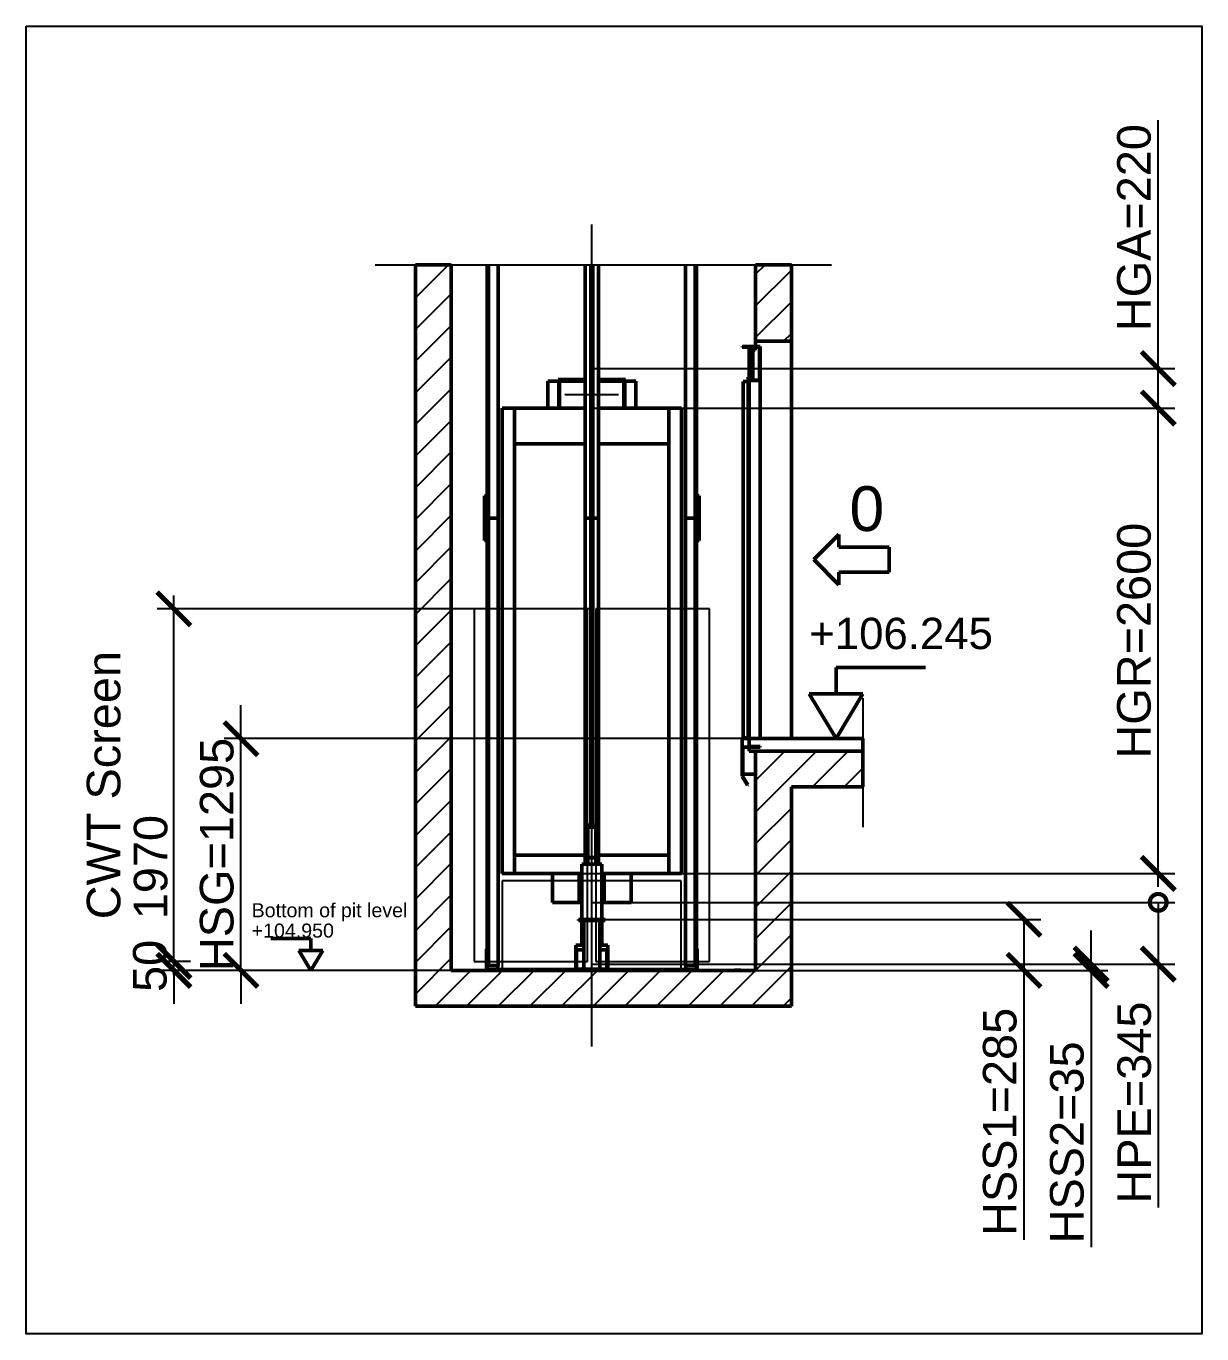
# Model space of a CAD drawing. Header units: millimetres. Extents: x -9546 to 173314, y -46180 to 27253.
# Drawn here: x 56170 to 62739, y -412 to 6894 of the extents above; entities that cross this region are included whole.
import ezdxf
from ezdxf.enums import TextEntityAlignment as Align

# ---------------------------------------------------------------- set-up
doc = ezdxf.new("R2010")
doc.units = ezdxf.units.MM
doc.linetypes.add('AM_ISO02W050', pattern=[7.5, 6, -1.5])
doc.linetypes.add('AM_ISO08W050', pattern=[18, 12, -1.5, 3, -1.5])
for name, color, linetype, lineweight in [('AM_0', 7, 'Continuous', 50), ('AM_5', 3, 'Continuous', 25), ('AM_8', 1, 'Continuous', 25), ('LDBuffer-AM_0', 7, 'Continuous', 50), ('LDCar-AM_0', 7, 'Continuous', 50), ('LDCar-AM_3', 6, 'AM_ISO02W050', 25), ('LDCar-AM_4', 3, 'Continuous', 25), ('LDGear-AM_0', 7, 'Continuous', 50), ('LDGear-AM_7', 4, 'AM_ISO08W050', 25), ('LDGuides-AM_0', 7, 'Continuous', 50), ('LDRefugeSpace-AM_3', 6, 'AM_ISO02W050', 25), ('LDShaft-AM_0', 7, 'Continuous', 50), ('LDShaft-AM_5', 3, 'Continuous', 25), ('LDShaft-AM_7', 4, 'AM_ISO08W050', 25)]:
    doc.layers.add(name, color=color, linetype=linetype, lineweight=lineweight)
doc.layers.add('AM_VIEWS', color=1, linetype='Continuous', lineweight=25, plot=False)
doc.styles.add('LD', font='ARIALUNI.ttf')
doc.dimstyles.new('LIFT', dxfattribs={"dimtxt": 2.5, "dimasz": 2.5, "dimexe": 1.25, "dimexo": 0, "dimgap": 0.5, "dimtad": 1, "dimdec": 0, "dimzin": 1, "dimdsep": 46, "dimtxsty": 'LD', "dimblk": 'ARCHTICK', "dimcen": 0, "dimdle": 1, "dimclrd": 3, "dimclre": 3, "dimclrt": 4, "dimadec": 0, "dimazin": 0, "dimtp": 0.1, "dimtm": 0.1, "dimtfac": 0.71, "dimtdec": 0, "dimtix": 1, "dimtmove": 0, "dimatfit": 3, "dimfxl": 1, "dimtolj": 1, "dimarcsym": 0})

# ---------------------------------------------------------------- blocks, each defined once
blk = doc.blocks.new('LD_20260611094835_000003FF')
at = {"layer": 'AM_8'}
for p, q in [((-1900, 3756.9), (-1714.9, 3942)), ((-1900, 3933.6), (-1891.6, 3942)), ((0, 3889.1), (52.9, 3942)), ((0, 3712.3), (200, 3912.3)), ((-1900, 3580.1), (-1700, 3780.1)), ((0, 3535.5), (200, 3735.5)), ((-1900, 3403.3), (-1700, 3603.3)), ((156.2, 3515), (200, 3558.8)), ((-1900, 3226.5), (-1700, 3426.5)), ((-1900, 3049.7), (-1700, 3249.7)), ((-1900, 2873), (-1700, 3073)), ((-1900, 2696.2), (-1700, 2896.2)), ((-1900, 2519.4), (-1700, 2719.4)), ((-1900, 2342.6), (-1700, 2542.6)), ((-1900, 2165.9), (-1700, 2365.9)), ((-1900, 1989.1), (-1700, 2189.1)), ((-1900, 1812.3), (-1700, 2012.3)), ((-1900, 1635.5), (-1700, 1835.5)), ((-1900, 1458.8), (-1700, 1658.8)), ((-1900, 1282), (-1700, 1482)), ((-1900, 1105.2), (-1700, 1305.2)), ((0, 883.9), (341.1, 1225)), ((0, 1060.7), (164.3, 1225)), ((317.9, 1025), (517.9, 1225)), ((-1900, 928.4), (-1700, 1128.4)), ((494.7, 1025), (600, 1130.3)), ((-1900, 751.7), (-1700, 951.7)), ((0, 707.1), (200, 907.1)), ((-1900, 574.9), (-1700, 774.9)), ((0, 530.3), (200, 730.3)), ((-1900, 398.1), (-1700, 598.1)), ((0, 353.6), (200, 553.6)), ((-1900, 221.3), (-1700, 421.3)), ((0, 176.8), (200, 376.8)), ((-1900, 44.5), (-1700, 244.5)), ((-200, -200), (200, 200)), ((-1900, -132.2), (-1700, 67.8)), ((-553.6, -200), (-353.6, 0)), ((-23.2, -200), (200, 23.2)), ((-1791, -200), (-1591, 0)), ((-1614.2, -200), (-1414.2, 0)), ((-1437.4, -200), (-1237.4, 0)), ((-1260.7, -200), (-1060.7, 0)), ((-1083.9, -200), (-883.9, 0)), ((-907.1, -200), (-707.1, 0)), ((-730.3, -200), (-530.3, 0)), ((-376.8, -200), (-176.8, 0)), ((153.6, -200), (200, -153.6))]:
    blk.add_line(p, q, dxfattribs=at)
blk = doc.blocks.new('LD_20260611094835_00000400')
at = {"layer": 'LDShaft-AM_0'}
for p, q in [((-1700, 3942), (-1900, 3942)), ((-1900, 3942), (-1900, 0)), ((-1700, 0), (-1700, 3942)), ((80, 3942), (0, 3942)), ((0, 3942), (0, 3515)), ((200, 3942), (80, 3942)), ((200, 3515), (200, 3942)), ((0, 3515), (0, 3485)), ((0, 3515), (80, 3515)), ((80, 3515), (200, 3515)), ((200, 1295), (200, 3515)), ((80, 1225), (0, 1225)), ((0, 1225), (0, 0)), ((200, 1225), (80, 1225)), ((600, 1225), (200, 1225)), ((600, 1025), (600, 1225)), ((200, -200), (200, 1025)), ((200, 1025), (600, 1025)), ((-1900, 0), (-1900, -200)), ((0, 0), (-1700, 0)), ((-1900, -200), (0, -200)), ((0, -200), (80, -200)), ((80, -200), (200, -200))]:
    blk.add_line(p, q, dxfattribs=at)
blk = doc.blocks.new('LD_ENTRY_R')
for p, q in [((0, 0), (140.6, 140.6)), ((140.6, 70.3), (140.6, 140.6)), ((0, 0), (140.6, -140.6)), ((140.6, 70.3), (422, 70.3)), ((422, -70.3), (422, 70.3)), ((140.6, -70.3), (422, -70.3)), ((140.6, -70.3), (140.6, -140.6))]:
    blk.add_line(p, q)
blk = doc.blocks.new('LD_20260611094835_00000404')
at = {"layer": 'LDCar-AM_0'}
blk.add_blockref('LD_ENTRY_R', (0, 0), dxfattribs=at)
at = {"layer": 'LDCar-AM_0', "style": 'LD'}
blk.add_text('0', height=250, dxfattribs=at).set_placement((200, 160))
blk = doc.blocks.new('LD_ENTRY_FLOOR_R')
for p, q in [((0, 0), (-150, 250)), ((150, 250), (0, 0))]:
    blk.add_line(p, q)
at = {"layer": 'AM_0'}
for p, q in [((0, 397.7), (500, 397.7)), ((0, 250), (0, 397.7)), ((-150, 250), (150, 250))]:
    blk.add_line(p, q, dxfattribs=at)
blk = doc.blocks.new('LD_20260611094835_00000405')
at = {"layer": 'LDCar-AM_0'}
blk.add_blockref('LD_ENTRY_FLOOR_R', (0, 0), dxfattribs=at)
at = {"layer": 'LDCar-AM_0', "style": 'LD'}
blk.add_text('+106.245', height=175, dxfattribs=at).set_placement((-150, 500))
blk = doc.blocks.new('LD_20260611094835_00000406')
at = {"layer": 'LDShaft-AM_0'}
for p, q in [((0, 0), (-35, 0)), ((-35, 0), (-35, -70)), ((80, 0), (0, 0)), ((200, 0), (80, 0)), ((600, 0), (200, 0)), ((600, -70), (600, 0)), ((-35, -70), (0, -70)), ((0, -70), (80, -70)), ((80, -70), (200, -70)), ((200, -70), (600, -70))]:
    blk.add_line(p, q, dxfattribs=at)
blk = doc.blocks.new('LD_20260611094835_00000407')
at = {"layer": 'LDShaft-AM_0'}
for p, q in [((0, 0), (-35, 0)), ((-35, 0), (-35, -1)), ((0, -1), (0, 0)), ((-71, -1), (-71, -151)), ((-35, -1), (-71, -1)), ((-35, -1), (0, -1)), ((0, -151), (0, -22.5)), ((-71, -151), (0, -151))]:
    blk.add_line(p, q, dxfattribs=at)
blk = doc.blocks.new('LD_20260611094835_00000408')
at = {"layer": 'LDCar-AM_0'}
for p, q in [((-40, 2190), (-100, 2190)), ((-100, 2190), (-100, 2187)), ((-100, 2187), (-43, 2187)), ((-60, 2187), (-60, 2003)), ((-43, 2187), (-43, 2010)), ((-30, 2190), (-40, 2190)), ((-40, 2010), (-40, 2190)), ((-30, 2190), (-30, 2170)), ((0, 2190), (-30, 2190)), ((-30, 2170), (-27, 2170)), ((-27, 2170), (-27, 2187)), ((-27, 2187), (-3, 2187)), ((-3, 2187), (-3, 2003)), ((0, 2000), (0, 2190)), ((-66.5, 1995), (-95, 1995)), ((-95, 1995), (-95, 5)), ((-63.5, 2020), (-66.5, 2020)), ((-66.5, 2020), (-66.5, 2000)), ((-66.5, 2000), (0, 2000)), ((-66.5, 5), (-66.5, 1995)), ((-63.5, 2003), (-63.5, 2020)), ((-3, 2003), (-63.5, 2003)), ((-60, 2000), (-60, 0)), ((-43, 2010), (-40, 2010)), ((0, 0), (0, 2000)), ((-60, 0), (-100, 0)), ((-100, 0), (-100, -47.5)), ((-95, 5), (-66.5, 5)), ((-60, -44.5), (-60, 0)), ((-60, 0), (0, 0)), ((-100, -47.5), (-100, -210)), ((-97, -210), (-97, -47.5)), ((-97, -47.5), (-60, -47.5)), ((0, -44.5), (-60, -44.5)), ((-60, -47.5), (0, -47.5)), ((0, -47.5), (0, -44.5)), ((-100, -210), (-97, -210)), ((-97.2, -210.2), (-99.8, -211.8)), ((-99.8, -211.8), (-69.8, -260.8)), ((-67.2, -259.2), (-97.2, -210.2)), ((-69.8, -260.8), (-67.2, -259.2))]:
    blk.add_line(p, q, dxfattribs=at)
blk = doc.blocks.new('LD_20260611094835_00000409')
at = {"layer": 'AM_0'}
for p, q in [((-725, 0.5), (-742.7, 0.5)), ((-742.7, 0.5), (-742.7, 0)), ((-725, 0), (-725, 0.5)), ((-725, 0.5), (-725, 0)), ((-707.3, 0.5), (-725, 0.5)), ((-707.3, 0), (-707.3, 0.5)), ((-100, 0.5), (-117.7, 0.5)), ((-117.7, 0.5), (-117.7, 0)), ((-100, 0), (-100, 0.5)), ((-100, 0.5), (-100, 0)), ((-82.3, 0.5), (-100, 0.5)), ((-82.3, 0), (-82.3, 0.5))]:
    blk.add_line(p, q, dxfattribs=at)
blk = doc.blocks.new('LD_20260611094835_0000040A')
at = {"layer": 'LDShaft-AM_7'}
blk.add_line((0, -20061), (0, -15469), dxfattribs=at)
blk = doc.blocks.new('LD_20260611094835_0000040C')
at = {"layer": 'LDCar-AM_3'}
for p, q in [((-23, 2020), (-658, 2020)), ((-658, 2020), (-658, 50)), ((-23, 50), (-23, 2020)), ((658, 2020), (23, 2020)), ((23, 2020), (23, 50)), ((658, 50), (658, 2020)), ((-658, 50), (-23, 50)), ((23, 50), (658, 50))]:
    blk.add_line(p, q, dxfattribs=at)
blk = doc.blocks.new('LD_20260611094835_0000040D')
at = {"layer": 'LDCar-AM_0'}
for p, q in [((-37.5, 160), (-187.5, 160)), ((-187.5, 160), (-187.5, 150)), ((-187.5, 150), (-37.5, 150)), ((-37.5, 150), (-180, 150)), ((-180, 150), (-180, 0)), ((187.5, 160), (37.5, 160)), ((37.5, 150), (187.5, 150)), ((180, 150), (37.5, 150)), ((180, 0), (180, 150)), ((187.5, 150), (187.5, 160)), ((-431, 0), (-501, 0)), ((-501, 0), (-501, -2600)), ((-37.5, 0), (-431, 0)), ((-431, -2600), (-431, 0)), ((-180, 0), (-37.5, 0)), ((431, 0), (37.5, 0)), ((37.5, 0), (180, 0)), ((501, 0), (431, 0)), ((431, 0), (431, -2600)), ((501, -2600), (501, 0)), ((-431, -200), (-37.5, -200)), ((37.5, -200), (431, -200)), ((-37.5, -2498), (-431, -2498)), ((431, -2498), (37.5, -2498)), ((-501, -2600), (-431, -2600)), ((-431, -2600), (-56, -2600)), ((-75, -2600), (-220, -2600)), ((-220, -2600), (-220, -2762)), ((-56, -2600), (-75, -2600)), ((-75, -2600), (-75, -2610)), ((-75, -2610), (-56, -2610)), ((-70, -2610), (-70, -2762)), ((56, -2600), (431, -2600)), ((75, -2600), (56, -2600)), ((56, -2610), (75, -2610)), ((70, -2762), (70, -2610)), ((220, -2600), (75, -2600)), ((75, -2610), (75, -2600)), ((220, -2762), (220, -2600)), ((431, -2600), (501, -2600)), ((-220, -2762), (-56, -2762)), ((-70, -2762), (-56, -2762)), ((56, -2762), (70, -2762)), ((56, -2762), (220, -2762))]:
    blk.add_line(p, q, dxfattribs=at)
blk = doc.blocks.new('LD_20260611094835_0000040E')
at = {"layer": 'LDGear-AM_0'}
for p, q in [((-246, 75), (-246, 69.3)), ((-184, 75), (-246, 75)), ((-184, 69.3), (-184, 75)), ((184, 75), (184, 69.3)), ((246, 75), (184, 75)), ((246, 69.3), (246, 75)), ((-246, 69.3), (-246, 53)), ((-246, 53), (-246, 28.7)), ((-246, 28.7), (-246, 0)), ((-246, 0), (-246, -28.7)), ((-184, 53), (-184, 69.3)), ((-184, 28.7), (-184, 53)), ((-184, 0), (-184, 28.7)), ((-184, -28.7), (-184, 0)), ((184, 69.3), (184, 53)), ((184, 53), (184, 28.7)), ((184, 28.7), (184, 0)), ((184, 0), (184, -28.7)), ((246, 53), (246, 69.3)), ((246, 28.7), (246, 53)), ((246, 0), (246, 28.7)), ((246, -28.7), (246, 0)), ((-246, -28.7), (-246, -53)), ((-246, -53), (-246, -69.3)), ((-246, -69.3), (-246, -75)), ((-184, -53), (-184, -28.7)), ((-184, -69.3), (-184, -53)), ((-184, -75), (-184, -69.3)), ((184, -28.7), (184, -53)), ((184, -53), (184, -69.3)), ((184, -69.3), (184, -75)), ((246, -53), (246, -28.7)), ((246, -69.3), (246, -53)), ((246, -75), (246, -69.3)), ((-246, -75), (-184, -75)), ((184, -75), (246, -75))]:
    blk.add_line(p, q, dxfattribs=at)
blk = doc.blocks.new('LD_20260611094835_0000040F')
at = {"layer": 'LDGear-AM_7'}
for p, q in [((0, 222.5), (0, -222.5)), ((-150, 0), (150, 0))]:
    blk.add_line(p, q, dxfattribs=at)
blk = doc.blocks.new('LD_20260611094835_00000411')
at = {"layer": 'LDGuides-AM_0'}
for p, q in [((-31, 486), (-31, -930)), ((24, -930), (24, 486)), ((24, 486), (24, -930)), ((31, -930), (31, 486)), ((-31, -930), (24, -930)), ((24, -930), (31, -930))]:
    blk.add_line(p, q, dxfattribs=at)
blk = doc.blocks.new('LD_20260611094835_00000412')
at = {"layer": 'LDGuides-AM_0'}
for p, q in [((24, 1250), (-31, 1250)), ((-31, 1250), (-31, -1250)), ((31, 1250), (24, 1250)), ((24, 1250), (24, -1249)), ((24, -1249), (24, 1250)), ((31, -1249), (31, 1250)), ((-31, -1250), (-29, -1250))]:
    blk.add_line(p, q, dxfattribs=at)
blk = doc.blocks.new('LD_20260611094835_00000413')
at = {"layer": 'AM_0'}
for p, q in [((15, 125), (0, 125)), ((0, 125), (0, -125)), ((15, -125), (15, 125)), ((0, -125), (15, -125))]:
    blk.add_line(p, q, dxfattribs=at)
blk = doc.blocks.new('LD_20260611094835_00000415')
at = {"layer": 'LDGuides-AM_0'}
for p, q in [((-31, 486), (-31, -930)), ((-24, -930), (-24, 486)), ((-24, 486), (-24, -930)), ((31, -930), (31, 486)), ((-31, -930), (-24, -930)), ((-24, -930), (31, -930))]:
    blk.add_line(p, q, dxfattribs=at)
blk = doc.blocks.new('LD_20260611094835_00000416')
at = {"layer": 'LDGuides-AM_0'}
for p, q in [((-24, 1250), (-31, 1250)), ((-31, 1250), (-31, -1249)), ((31, 1250), (-24, 1250)), ((-24, 1250), (-24, -1249)), ((-24, -1249), (-24, 1250)), ((31, -1250), (31, 1250)), ((29, -1250), (31, -1250))]:
    blk.add_line(p, q, dxfattribs=at)
blk = doc.blocks.new('LD_20260611094835_00000417')
at = {"layer": 'AM_0'}
for p, q in [((0, 125), (-15, 125)), ((-15, 125), (-15, -125)), ((0, -125), (0, 125)), ((-15, -125), (0, -125))]:
    blk.add_line(p, q, dxfattribs=at)
blk = doc.blocks.new('LD_20260611094835_00000418')
at = {"layer": 'LDBuffer-AM_0'}
for p, q in [((-56, 279), (-56, 140)), ((56, 140), (56, 279))]:
    blk.add_line(p, q, dxfattribs=at)
blk = doc.blocks.new('LD_20260611094835_00000419')
at = {"layer": 'LDBuffer-AM_0'}
for p, q in [((-589, 120), (-589, 0)), ((-585, 120), (-589, 120)), ((-588, 120), (-588, 0)), ((-585, 120), (-588, 120)), ((-585, 4), (-585, 120)), ((-585, 3), (-585, 120)), ((585, 120), (585, 4)), ((589, 120), (585, 120)), ((588, 120), (585, 120)), ((585, 120), (585, 3)), ((588, 0), (588, 120)), ((589, 0), (589, 120)), ((-589, 0), (-90, 0)), ((-588, 0), (-518, 0)), ((-525, 27), (-585, 27)), ((-585, 27), (-585, 4)), ((-525, 27), (-585, 27)), ((-585, 27), (-585, 4)), ((-90, 4), (-585, 4)), ((-518, 3), (-585, 3)), ((-525, 4), (-525, 27)), ((-525, 4), (-525, 27)), ((-518, 0), (-518, 3)), ((585, 4), (90, 4)), ((90, 0), (172.3, 0)), ((207.7, 0), (589, 0)), ((585, 3), (518, 3)), ((518, 3), (518, 0)), ((518, 0), (588, 0)), ((585, 27), (525, 27)), ((525, 27), (525, 4)), ((585, 27), (525, 27)), ((525, 27), (525, 4)), ((585, 4), (585, 27)), ((585, 4), (585, 27))]:
    blk.add_line(p, q, dxfattribs=at)
blk = doc.blocks.new('LD_20260611094835_0000041C')
at = {"layer": 'LDBuffer-AM_0'}
for p, q in [((-27.7, 811), (-30, 811)), ((-30, 811), (-30, 801)), ((-21.2, 811), (-27.7, 811)), ((-11.5, 811), (-21.2, 811)), ((0, 811), (-11.5, 811)), ((11.5, 811), (0, 811)), ((21.2, 811), (11.5, 811)), ((27.7, 811), (21.2, 811)), ((30, 811), (27.7, 811)), ((30, 801), (30, 811)), ((-30, 801), (-27.7, 801)), ((-27.7, 801), (-21.2, 801)), ((-20.8, 801), (-22.5, 801)), ((-22.5, 801), (-22.5, 593)), ((-21.2, 801), (-11.5, 801)), ((-15.9, 801), (-20.8, 801)), ((-8.6, 801), (-15.9, 801)), ((-11.5, 801), (0, 801)), ((0, 801), (-8.6, 801)), ((8.6, 801), (0, 801)), ((0, 801), (11.5, 801)), ((15.9, 801), (8.6, 801)), ((11.5, 801), (21.2, 801)), ((20.8, 801), (15.9, 801)), ((22.5, 801), (20.8, 801)), ((21.2, 801), (27.7, 801)), ((22.5, 593), (22.5, 801)), ((27.7, 801), (30, 801)), ((-51.7, 593), (-56, 593)), ((-56, 593), (-56, 285)), ((-39.6, 593), (-51.7, 593)), ((-21.4, 593), (-39.6, 593)), ((-20.8, 630), (-22.5, 630)), ((-22.5, 630), (-22.5, 629)), ((-22.5, 629), (-20.8, 629)), ((-22.5, 593), (-20.8, 593)), ((0, 593), (-21.4, 593)), ((-15.9, 630), (-20.8, 630)), ((-20.8, 629), (-15.9, 629)), ((-20.8, 593), (-15.9, 593)), ((-8.6, 630), (-15.9, 630)), ((-15.9, 629), (-8.6, 629)), ((-15.9, 593), (-8.6, 593)), ((0, 630), (-8.6, 630)), ((-8.6, 629), (0, 629)), ((-8.6, 593), (0, 593)), ((8.6, 630), (0, 630)), ((0, 629), (8.6, 629)), ((21.4, 593), (0, 593)), ((0, 593), (8.6, 593)), ((15.9, 630), (8.6, 630)), ((8.6, 629), (15.9, 629)), ((8.6, 593), (15.9, 593)), ((20.8, 630), (15.9, 630)), ((15.9, 629), (20.8, 629)), ((15.9, 593), (20.8, 593)), ((22.5, 630), (20.8, 630)), ((20.8, 629), (22.5, 629)), ((20.8, 593), (22.5, 593)), ((39.6, 593), (21.4, 593)), ((22.5, 629), (22.5, 630)), ((51.7, 593), (39.6, 593)), ((56, 593), (51.7, 593)), ((56, 285), (56, 593)), ((-56, 285), (-51.7, 285)), ((-51.7, 285), (-39.6, 285)), ((-39.6, 285), (-21.4, 285)), ((-21.4, 285), (0, 285)), ((0, 285), (21.4, 285)), ((21.4, 285), (39.6, 285)), ((39.6, 285), (51.7, 285)), ((51.7, 285), (56, 285))]:
    blk.add_line(p, q, dxfattribs=at)
blk = doc.blocks.new('LD_20260611094835_0000041D')
at = {"layer": 'LDBuffer-AM_0'}
for p, q in [((75, 285), (-75, 285)), ((-75, 285), (-75, 279)), ((-75, 279), (75, 279)), ((45, 279), (-45, 279)), ((-45, 279), (-45, 6)), ((45, 6), (45, 279)), ((75, 279), (75, 285)), ((-45, 140), (-90, 140)), ((-90, 140), (-90, 5)), ((-45, 115), (-85, 115)), ((-85, 115), (-85, 5)), ((90, 140), (45, 140)), ((85, 115), (45, 115)), ((85, 5), (85, 115)), ((90, 5), (90, 140)), ((-90, 5), (-75, 5)), ((-75, 5), (-90, 5)), ((-90, 5), (-90, 0)), ((-90, 0), (-75, 0)), ((75, 6), (-75, 6)), ((-75, 6), (-75, 0)), ((-75, 0), (75, 0)), ((-45, 6), (45, 6)), ((75, 0), (75, 6)), ((75, 5), (90, 5)), ((90, 5), (75, 5)), ((75, 0), (90, 0)), ((90, 0), (90, 5))]:
    blk.add_line(p, q, dxfattribs=at)
blk = doc.blocks.new('LD_20260611094835_0000041F')
at = {"layer": 'LDGuides-AM_0'}
for p, q in [((-37.5, 486), (-37.5, -930)), ((-5, 486), (-5, -930)), ((-5, -930), (-5, 486)), ((5, -930), (5, 486)), ((5, 486), (5, -930)), ((37.5, -930), (37.5, 486)), ((-37.5, -930), (-5, -930)), ((-5, -930), (5, -930)), ((5, -930), (37.5, -930))]:
    blk.add_line(p, q, dxfattribs=at)
blk = doc.blocks.new('LD_20260611094835_00000420')
at = {"layer": 'LDGuides-AM_0'}
for p, q in [((-5, 1250), (-37.5, 1250)), ((-37.5, 1250), (-37.5, -683)), ((5, 1250), (-5, 1250)), ((-5, 1250), (-5, -465)), ((-5, -465), (-5, 1250)), ((5, -465), (5, 1250)), ((37.5, 1250), (5, 1250)), ((5, 1250), (5, -465)), ((37.5, -683), (37.5, 1250))]:
    blk.add_line(p, q, dxfattribs=at)
blk = doc.blocks.new('LD_20260611094835_00000422')
at = {"layer": 'LDRefugeSpace-AM_3'}
for p, q in [((500, 250), (-500, 250)), ((-500, 250), (-500, -250)), ((500, -250), (500, 250)), ((-500, -250), (500, -250))]:
    blk.add_line(p, q, dxfattribs=at)
blk = doc.blocks.new('_ArchTick')
at = {"color": 0, "linetype": 'ByBlock', "const_width": 0.15}
blk.add_lwpolyline([(-0.5, -0.5), (0.5, 0.5)], dxfattribs=at)
blk = doc.blocks.new('*D3363')
at = {"layer": 'Defpoints', "color": 0, "transparency": 16777216}
for p in [(59330.1, 1903.7), (61745.1, 1903.7), (59330.1, 1618.7)]:
    blk.add_point(p, dxfattribs=at)
at = {"layer": 'LDShaft-AM_5', "color": 3, "lineweight": -2, "transparency": 16777216}
for p, q in [((59330.1, 1903.7), (61838.8, 1903.7)), ((61745.1, 1903.7), (61745.1, 1543.7)), ((59330.1, 1618.7), (61838.8, 1618.7)), ((61745.1, 1618.7), (61745.1, 113.4))]:
    blk.add_line(p, q, dxfattribs=at)
at = {"layer": 'LDShaft-AM_5', "color": 3, "lineweight": -2, "transparency": 16777216, "xscale": 187.5, "yscale": 187.5, "zscale": 187.5}
for p, rotation in [((61745.1, 1903.7), 90), ((61745.1, 1618.7), 270)]:
    blk.add_blockref('_ArchTick', p, dxfattribs=dict(at, rotation=rotation))
at = {"layer": 'LDShaft-AM_5', "color": 4, "transparency": 16777216, "insert": (61610.6, 772.3), "char_height": 187.5, "attachment_point": 5, "rotation": 90, "style": 'LD'}
blk.add_mtext('\\A1;HSS1=285', dxfattribs=at)
blk = doc.blocks.new('*D3364')
at = {"layer": 'AM_5', "color": 3, "lineweight": -2, "transparency": 16777216}
for p, q in [((57370.1, 2913.7), (57370.1, 3101.2)), ((60245.1, 2913.7), (57276.3, 2913.7)), ((57370.1, 1618.7), (57370.1, 2913.7)), ((60245.1, 1618.7), (57276.3, 1618.7)), ((57370.1, 1618.7), (57370.1, 1431.2))]:
    blk.add_line(p, q, dxfattribs=at)
at = {"layer": 'Defpoints', "color": 0, "transparency": 16777216}
for p in [(57370.1, 2913.7), (60245.1, 2913.7), (60245.1, 1618.7)]:
    blk.add_point(p, dxfattribs=at)
at = {"layer": 'AM_5', "color": 3, "lineweight": -2, "transparency": 16777216, "xscale": 187.5, "yscale": 187.5, "zscale": 187.5}
for p, rotation in [((57370.1, 2913.7), 270), ((57370.1, 1618.7), 90)]:
    blk.add_blockref('_ArchTick', p, dxfattribs=dict(at, rotation=rotation))
at = {"layer": 'AM_5', "color": 4, "transparency": 16777216, "insert": (57235.6, 2266.2), "char_height": 187.5, "attachment_point": 5, "rotation": 90, "style": 'LD'}
blk.add_mtext('\\A1;HSG=1295', dxfattribs=at)
blk = doc.blocks.new('*D3365')
at = {"layer": 'Defpoints', "color": 0, "transparency": 16777216}
for p in [(56995.1, 1668.7), (57088.8, 1668.7), (59330.1, 1618.7)]:
    blk.add_point(p, dxfattribs=at)
at = {"layer": 'LDShaft-AM_5', "color": 3, "lineweight": -2, "transparency": 16777216}
for p, q in [((56995.1, 1668.7), (56995.1, 1856.2)), ((57088.8, 1668.7), (56901.3, 1668.7)), ((59330.1, 1618.7), (56901.3, 1618.7)), ((56995.1, 1618.7), (56995.1, 1668.7)), ((56995.1, 1618.7), (56995.1, 1431.2))]:
    blk.add_line(p, q, dxfattribs=at)
at = {"layer": 'LDShaft-AM_5', "color": 3, "lineweight": -2, "transparency": 16777216, "xscale": 187.5, "yscale": 187.5, "zscale": 187.5}
for p, rotation in [((56995.1, 1668.7), 270), ((56995.1, 1618.7), 90)]:
    blk.add_blockref('_ArchTick', p, dxfattribs=dict(at, rotation=rotation))
at = {"layer": 'LDShaft-AM_5', "color": 4, "transparency": 16777216, "insert": (56861.8, 1643.7), "char_height": 187.5, "attachment_point": 5, "rotation": 90, "style": 'LD'}
blk.add_mtext('\\A1;50', dxfattribs=at)
blk = doc.blocks.new('_NONE')
blk = doc.blocks.new('*D3366')
at = {"layer": 'Defpoints', "color": 0, "transparency": 16777216}
for p in [(56995.1, 3638.7), (59330.1, 3638.7), (57088.8, 1668.7)]:
    blk.add_point(p, dxfattribs=at)
at = {"layer": 'LDShaft-AM_5', "color": 3, "lineweight": -2, "transparency": 16777216}
for p, q in [((56995.1, 1593.7), (56995.1, 3713.7)), ((59330.1, 3638.7), (56901.3, 3638.7)), ((57088.8, 1668.7), (56901.3, 1668.7))]:
    blk.add_line(p, q, dxfattribs=at)
at = {"layer": 'LDShaft-AM_5', "color": 3, "lineweight": -2, "transparency": 16777216, "xscale": 187.5, "yscale": 187.5, "zscale": 187.5}
for p, rotation in [((56995.1, 3638.7), 90), ((56995.1, 1668.7), 270)]:
    blk.add_blockref('_ArchTick', p, dxfattribs=dict(at, rotation=rotation))
at = {"layer": 'LDShaft-AM_5', "color": 4, "transparency": 16777216, "insert": (56733.6, 2653.7), "char_height": 187.5, "attachment_point": 5, "rotation": 90, "style": 'LD'}
blk.add_mtext('\\A1;{\\SCWT Screen^ 1970;} ', dxfattribs=at)
blk = doc.blocks.new('*D3367')
at = {"layer": 'AM_5', "color": 3, "lineweight": -2, "transparency": 16777216}
for p, q in [((62120.1, 1653.7), (62120.1, 1841.2)), ((59330.1, 1653.7), (62213.8, 1653.7)), ((59330.1, 1618.7), (62213.8, 1618.7)), ((62120.1, 1653.7), (62120.1, 1618.7)), ((62120.1, 1618.7), (62120.1, 71.6))]:
    blk.add_line(p, q, dxfattribs=at)
at = {"layer": 'Defpoints', "color": 0, "transparency": 16777216}
for p in [(59330.1, 1653.7), (59330.1, 1618.7), (62120.1, 1653.7)]:
    blk.add_point(p, dxfattribs=at)
at = {"layer": 'AM_5', "color": 3, "lineweight": -2, "transparency": 16777216, "xscale": 187.5, "yscale": 187.5, "zscale": 187.5}
for p, rotation in [((62120.1, 1653.7), 270), ((62120.1, 1618.7), 90)]:
    blk.add_blockref('_ArchTick', p, dxfattribs=dict(at, rotation=rotation))
at = {"layer": 'AM_5', "color": 4, "transparency": 16777216, "insert": (61985.6, 657.7), "char_height": 187.5, "attachment_point": 5, "rotation": 90, "style": 'LD'}
blk.add_mtext('\\A1;HSS2=35', dxfattribs=at)
blk = doc.blocks.new('*D3368')
at = {"layer": 'AM_5', "color": 3, "lineweight": -2, "transparency": 16777216}
for p, q in [((62495.1, 2085.7), (62495.1, 4835.7)), ((59833.1, 4760.7), (62588.8, 4760.7)), ((58827.1, 2160.7), (62588.8, 2160.7))]:
    blk.add_line(p, q, dxfattribs=at)
at = {"layer": 'Defpoints', "color": 0, "transparency": 16777216}
for p in [(59833.1, 4760.7), (62495.1, 4760.7), (58827.1, 2160.7)]:
    blk.add_point(p, dxfattribs=at)
at = {"layer": 'AM_5', "color": 3, "lineweight": -2, "transparency": 16777216, "xscale": 187.5, "yscale": 187.5, "zscale": 187.5}
for p, rotation in [((62495.1, 4760.7), 90), ((62495.1, 2160.7), 270)]:
    blk.add_blockref('_ArchTick', p, dxfattribs=dict(at, rotation=rotation))
at = {"layer": 'AM_5', "color": 4, "transparency": 16777216, "insert": (62360.6, 3460.7), "char_height": 187.5, "attachment_point": 5, "rotation": 90, "style": 'LD'}
blk.add_mtext('\\A1;HGR=2600', dxfattribs=at)
blk = doc.blocks.new('*D3369')
at = {"layer": 'AM_5', "color": 3, "lineweight": -2, "transparency": 16777216}
for p, q in [((62495.1, 4980.7), (62495.1, 6368.1)), ((59330.1, 4980.7), (62588.8, 4980.7)), ((62495.1, 4685.7), (62495.1, 4980.7)), ((59330.1, 4760.7), (62588.8, 4760.7))]:
    blk.add_line(p, q, dxfattribs=at)
at = {"layer": 'Defpoints', "color": 0, "transparency": 16777216}
for p in [(59330.1, 4980.7), (62495.1, 4980.7), (59330.1, 4760.7)]:
    blk.add_point(p, dxfattribs=at)
at = {"layer": 'AM_5', "color": 3, "lineweight": -2, "transparency": 16777216, "xscale": 187.5, "yscale": 187.5, "zscale": 187.5}
for p, rotation in [((62495.1, 4980.7), 90), ((62495.1, 4760.7), 270)]:
    blk.add_blockref('_ArchTick', p, dxfattribs=dict(at, rotation=rotation))
at = {"layer": 'AM_5', "color": 4, "transparency": 16777216, "insert": (62360.6, 5768.2), "char_height": 187.5, "attachment_point": 5, "rotation": 90, "style": 'LD'}
blk.add_mtext('\\A1;HGA=220', dxfattribs=at)
blk = doc.blocks.new('_DotSmall')
at = {"color": 0, "linetype": 'ByBlock', "const_width": 0.5}
blk.add_lwpolyline([(-0.0625, 0, 1), (0.0625, 0, 1)], format="xyb", close=True, dxfattribs=at)
blk = doc.blocks.new('*D3370')
at = {"layer": 'Defpoints', "color": 0, "transparency": 16777216}
for p in [(59330.1, 1998.7), (62495.1, 1998.7), (59330.1, 1653.7)]:
    blk.add_point(p, dxfattribs=at)
at = {"layer": 'LDShaft-AM_5', "color": 3, "lineweight": -2, "transparency": 16777216}
for p, q in [((59330.1, 1998.7), (62588.8, 1998.7)), ((62495.1, 1998.7), (62495.1, 1578.7)), ((59330.1, 1653.7), (62588.8, 1653.7)), ((62495.1, 1653.7), (62495.1, 294.1))]:
    blk.add_line(p, q, dxfattribs=at)
at = {"layer": 'LDShaft-AM_5', "color": 3, "lineweight": -2, "transparency": 16777216, "xscale": 187.5, "yscale": 187.5, "zscale": 187.5}
for name, p, rotation in [('_DotSmall', (62495.1, 1998.7), 90), ('_ArchTick', (62495.1, 1653.7), 270)]:
    blk.add_blockref(name, p, dxfattribs=dict(at, rotation=rotation))
at = {"layer": 'LDShaft-AM_5', "color": 4, "transparency": 16777216, "insert": (62361.8, 880.2), "char_height": 187.5, "attachment_point": 5, "rotation": 90, "style": 'LD'}
blk.add_mtext('\\A1;HPE=345', dxfattribs=at)
blk = doc.blocks.new('LD_20260611094835_00000424')
at = {"layer": 'LDCar-AM_4'}
blk.add_line((-2125, 3942), (425, 3942), dxfattribs=at)
blk = doc.blocks.new('LD_20260611094835_00000425')
at = {"layer": 'LDCar-AM_4'}
blk.add_line((600, 1520), (600, 800), dxfattribs=at)
blk = doc.blocks.new('LD_ENTRY_FLOOR_L')
for p, q in [((-150, 250), (0, 0)), ((0, 0), (150, 250))]:
    blk.add_line(p, q)
at = {"layer": 'AM_0'}
for p, q in [((0, 398), (-500, 398)), ((0, 250), (0, 398)), ((150, 250), (-150, 250))]:
    blk.add_line(p, q, dxfattribs=at)

msp = doc.modelspace()

# ---------------------------------------------------------------- linework, layer by layer
at = {"layer": 'AM_VIEWS'}
msp.add_lwpolyline([(56169.7, 6894.1), (62738.8, 6894.1), (62738.8, -412), (56169.7, -412)], close=True, dxfattribs=at)

# ---------------------------------------------------------------- block references
for name, p in [('LD_20260611094835_0000040A', (59330.1, 21254.7)), ('LD_20260611094835_00000424', (60245.1, 1618.7)), ('LD_20260611094835_000003FF', (60245.1, 1618.7)), ('LD_20260611094835_00000400', (60245.1, 1618.7)), ('LD_20260611094835_00000415', (58776.1, 5074.7)), ('LD_20260611094835_0000041F', (59330.1, 5074.7)), ('LD_20260611094835_00000411', (59884.1, 5074.7)), ('LD_20260611094835_0000040F', (59330.1, 4835.7)), ('LD_20260611094835_00000408', (60270.1, 2913.7)), ('LD_20260611094835_0000040D', (59330.1, 4760.7)), ('LD_20260611094835_0000040E', (59330.1, 4835.7)), ('LD_20260611094835_00000404', (60570.1, 3913.7)), ('LD_20260611094835_00000417', (58745.1, 4144.7)), ('LD_20260611094835_00000413', (59915.1, 4144.7)), ('LD_20260611094835_00000416', (58776.1, 2894.7)), ('LD_20260611094835_00000420', (59330.1, 2894.7)), ('LD_20260611094835_00000412', (59884.1, 2894.7)), ('LD_20260611094835_0000040C', (59330.1, 1618.7)), ('LD_20260611094835_00000405', (60695.1, 2913.7)), ('LD_20260611094835_00000425', (60245.1, 1618.7)), ('LD_20260611094835_00000407', (60245.1, 2866.2)), ('LD_20260611094835_00000406', (60245.1, 2913.7)), ('LD_20260611094835_0000041C', (59330.1, 1618.7)), ('LD_20260611094835_00000422', (59330.1, 1868.7)), ('LD_20260611094835_0000041D', (59330.1, 1618.7)), ('LD_20260611094835_00000418', (59330.1, 1618.7)), ('LD_20260611094835_00000419', (59330.1, 1618.7)), ('LD_20260611094835_00000409', (60245.1, 1618.7))]:
    msp.add_blockref(name, p)
at = {"layer": 'LDCar-AM_0', "xscale": 0.4477729554972459, "yscale": 0.4477729554972459, "zscale": 0.4477729554972459}
msp.add_blockref('LD_ENTRY_FLOOR_L', (57760.2, 1618.7), dxfattribs=at)

# ---------------------------------------------------------------- texts
at = {"layer": 'LDCar-AM_0', "style": 'LD'}
for s, p in [('Bottom of pit level', (57429.7, 1892)), ('+104.950', (57429.7, 1778.5))]:
    msp.add_text(s, height=78.36, dxfattribs=at).set_placement(p, align=Align.BOTTOM_LEFT)

# ---------------------------------------------------------------- dimensions: what is measured, and where the dimension line sits
at = {"layer": 'AM_5'}
for base, p1, p2, text, override, picture, middle in [((62495.1, 4980.7), (59330.1, 4760.7), (59330.1, 4980.7), 'HGA=<>', {"dimscale": 75, "dimtxt": 2.5, "dimjust": 2, "dimblk1": 'NONE', "dimtix": 0}, '*D3369', (62360.6, 5768.2)), ((62495.1, 4760.7), (58827.1, 2160.7), (59833.1, 4760.7), 'HGR=<>', {"dimscale": 75, "dimtxt": 2.5, "dimtix": 1}, '*D3368', (62360.6, 3460.7)), ((57370.1, 2913.7), (60245.1, 1618.7), (60245.1, 2913.7), 'HSG=<>', {"dimscale": 75, "dimtxt": 2.5, "dimtix": 1}, '*D3364', (57235.6, 2266.2)), ((62120.1, 1653.7), (59330.1, 1618.7), (59330.1, 1653.7), 'HSS2=<>', {"dimscale": 75, "dimtxt": 2.5, "dimjust": 1, "dimtix": 0}, '*D3367', (61985.6, 657.7))]:
    dim = msp.add_linear_dim(base=base, p1=p1, p2=p2, angle=90, text=text, dimstyle='LIFT', override=override, dxfattribs=at)
    dim.commit()
    dim.dimension.update_dxf_attribs({"geometry": picture, "text_midpoint": middle})
at = {"layer": 'LDShaft-AM_5'}
for base, p1, p2, text, override, picture, middle in [((56995.1, 3638.7), (57088.8, 1668.7), (59330.1, 3638.7), '{\\SCWT Screen^ <>;} ', {"dimscale": 75, "dimtxt": 2.5, "dimtix": 1}, '*D3366', (56733.6, 2653.7)), ((62495.1, 1998.7), (59330.1, 1653.7), (59330.1, 1998.7), 'HPE=<>', {"dimscale": 75, "dimtxt": 2.5, "dimjust": 1, "dimblk2": 'DOTSMALL', "dimsah": 1, "dimtix": 0}, '*D3370', (62361.8, 880.2)), ((61745.1, 1903.7), (59330.1, 1618.7), (59330.1, 1903.7), 'HSS1=<>', {"dimscale": 75, "dimtxt": 2.5, "dimjust": 1, "dimtix": 0}, '*D3363', (61610.6, 772.3))]:
    dim = msp.add_linear_dim(base=base, p1=p1, p2=p2, angle=90, text=text, dimstyle='LIFT', override=override, dxfattribs=at)
    dim.commit()
    dim.dimension.update_dxf_attribs({"geometry": picture, "text_midpoint": middle})
dim = msp.add_linear_dim(base=(56995.1, 1668.7), p1=(59330.1, 1618.7), p2=(57088.8, 1668.7), angle=90, dimstyle='LIFT', override={"dimscale": 75, "dimtxt": 2.5, "dimblk2": 'NONE', "dimtix": 1}, dxfattribs=at)
dim.commit()
dim.dimension.update_dxf_attribs({"geometry": '*D3365', "text_midpoint": (56861.8, 1643.7)})

doc.saveas('drawing.dxf')
